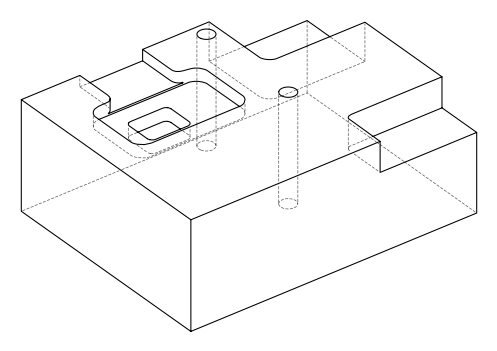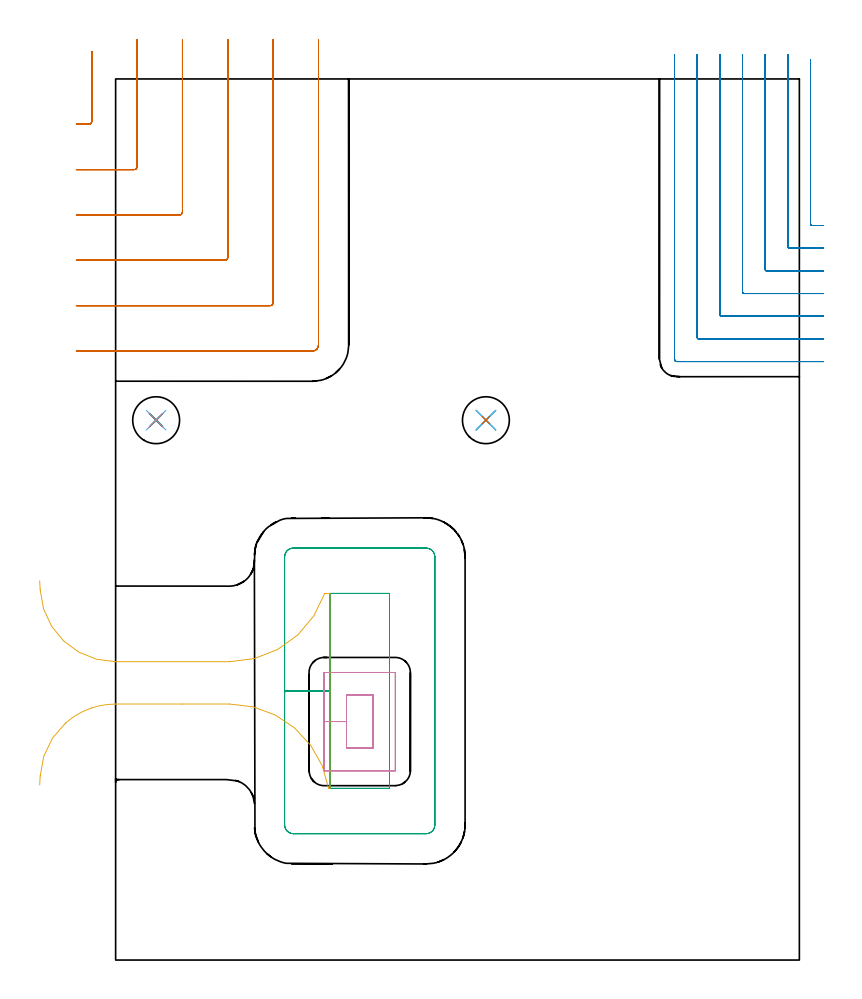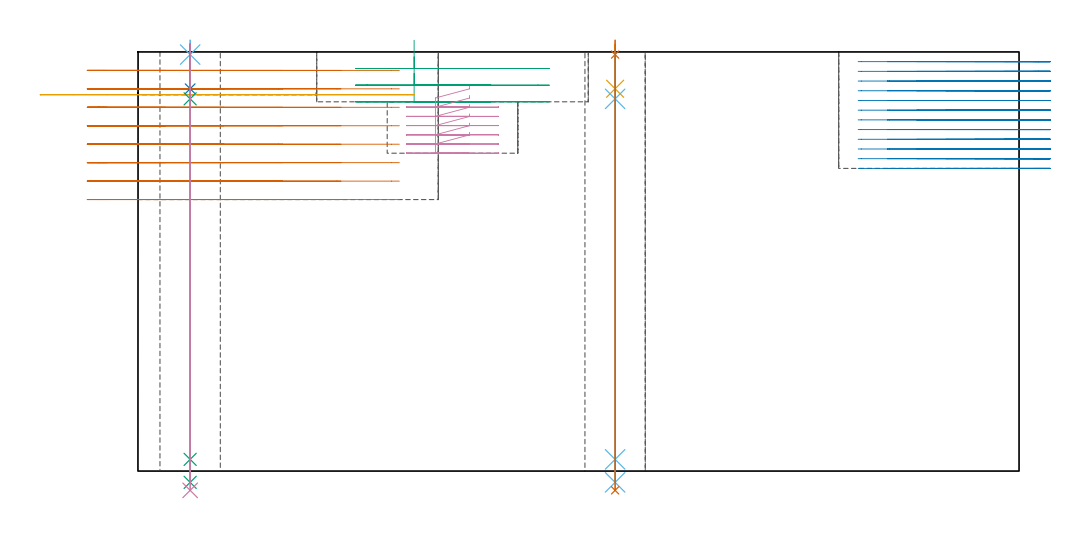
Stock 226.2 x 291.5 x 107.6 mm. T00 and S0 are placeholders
(PLAN: 13 operations, 11 tool changes, 39.9 min)
(1 MILL_CORNER_NOTCH_RECTANGULAR | CORNER_NOTCH_RECTANGULAR | UGT0201_094 | Follow Part, ap 5, ae 75% | 11.53 min | 291046 mm3)
(2 MILL_CORNER_NOTCH_RECTANGULAR_1 | CORNER_NOTCH_RECTANGULAR_1 | NXT0201_013 | Follow Part, ap 2.5, ae 75% | 19.84 min | 136169 mm3)
(3 MILL_RECTANGULAR_POCKET | POCKET_RECTANGULAR_STRAIGHT | UGT0201_094 | Follow Part, ap 5, ae 75% | 3.15 min | 100338 mm3)
(4 MILL_RECTANGULAR_POCKET_1 | POCKET_RECTANGULAR_STRAIGHT_1 | UGT0201_127 | Follow Part, ap 2.475, ae 75% | 2.59 min | 18452 mm3)
(5 MILL_RECTANGULAR_SLOT | SLOT_RECTANGULAR | UGT0201_020 | Follow Part, ap 12.5, ae 75% | 0.68 min | 32658 mm3)
(6 SPOT_DRILL | STEP1HOLE | NXT0321_9005460120000 | 0.03 min | 4 mm3)
(7 SPOT_DRILL_1 | STEP1HOLE_1 | NXT0321_9005460120000 | 0.03 min | 11 mm3)
(8 DRILL_BLIND_HOLE_INTO_CENTER | STEP1HOLE | UGT0301_185 | 0.05 min | 238 mm3)
(9 GUN_DRILL_THROUGH_HOLE | STEP1HOLE | UGT0307_002 | 0.52 min | 2810 mm3)
(10 SPADE_DRILL_TO_ENLARGE_THROUGH_HOLE | STEP1HOLE | UGT0306_006 | 0.46 min | 17225 mm3)
(11 DRILL_BLIND_HOLE_INTO_CENTER_1 | STEP1HOLE_1 | UGT0301_185 | 0.05 min | 254 mm3)
(12 GUN_DRILL_THROUGH_HOLE_1 | STEP1HOLE_1 | UGT0307_002 | 0.52 min | 2789 mm3)
(13 SPADE_DRILL_TO_ENLARGE_THROUGH_HOLE_1 | STEP1HOLE_1 | UGT0306_006 | 0.46 min | 17233 mm3)
(TOOL UGT0201_094 | End mill 20 mm | D20 FL38 Z4)
(TOOL NXT0201_013 | ENDMILL 10mm | D10 FL30 Z4)
(TOOL UGT0201_127 | Carbide End Mill 9.9 | D9.9 FL15 Z4)
(TOOL UGT0201_020 | End mill 50 mm | D50 FL50 Z4)
(TOOL NXT0321_9005460120000 | NC Spot Drill, 142deg, 12mm, Carbide, Uncoated | D12 PA142 FL30 Z2)
(TOOL UGT0301_185 | Twist Drill 6.3 mm | D6.3 PA118 FL61 Z2)
(TOOL UGT0307_002 | Gun Drill 6 mm | D6 PA130 FL24 Z1)
(TOOL UGT0306_006 | Spade Drill 15.5mm | D15.5 PA132 FL10 Z2)
(OP 1 MILL_CORNER_NOTCH_RECTANGULAR)
G17 G21 G94 G90
T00 M6
G54
G17 G0 G90 X-13. Y276.5 S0 M3
G43 Z117.6 H0
Z102.862
G94 G1 X-10. F250.
X-8.894 F500.
G3 X-7.9 Y277.494 R1.
G1 Y297.631
Y300.631 F250.
G0 Z117.6
X-13. Y261.5
Z102.862
G1 X-10.
X6.105 F500.
G3 X7.1 Y262.495 R1.
G1 Y301.5
Y304.5 F250.
G0 Z117.6
X-13. Y246.5
Z102.862
G1 X-10.
X21.105 F500.
G3 X22.1 Y247.495 R1.
G1 Y301.5
Y304.5 F250.
G0 Z117.6
X-13. Y231.5
Z102.862
G1 X-10.
X36.104 F500.
G3 X37.1 Y232.495 R1.
G1 Y301.5
Y304.5 F250.
G0 Z117.6
X-13. Y216.5
Z102.862
G1 X-10.
X51.104 F500.
G3 X52.1 Y217.496 R1.
G1 Y301.5
Y304.5 F250.
G0 Z117.6
X-13. Y201.5
Z102.862
G1 X-10.
X65.1 F500.
G3 X67.1 Y203.5 R2.
G1 Y301.5
Y304.5 F250.
G0 Z117.6
X-13. Y276.5
Z98.125
G1 X-10.
X-8.894 F500.
G3 X-7.9 Y277.494 R1.
G1 Y297.631
Y300.631 F250.
G0 Z117.6
X-13. Y261.5
Z98.125
G1 X-10.
X6.105 F500.
G3 X7.1 Y262.495 R1.
G1 Y301.5
Y304.5 F250.
G0 Z117.6
X-13. Y246.5
Z98.125
G1 X-10.
X21.105 F500.
G3 X22.1 Y247.495 R1.
G1 Y301.5
Y304.5 F250.
G0 Z117.6
X-13. Y231.5
Z98.125
G1 X-10.
X36.104 F500.
G3 X37.1 Y232.495 R1.
G1 Y301.5
Y304.5 F250.
G0 Z117.6
X-13. Y216.5
Z98.125
G1 X-10.
X51.104 F500.
G3 X52.1 Y217.496 R1.
G1 Y301.5
Y304.5 F250.
G0 Z117.6
X-13. Y201.5
Z98.125
G1 X-10.
X65.1 F500.
G3 X67.1 Y203.5 R2.
G1 Y301.5
Y304.5 F250.
G0 Z117.6
X-13. Y276.5
Z93.387
G1 X-10.
X-8.894 F500.
G3 X-7.9 Y277.494 R1.
G1 Y297.631
Y300.631 F250.
G0 Z117.6
X-13. Y261.5
Z93.387
G1 X-10.
X6.105 F500.
G3 X7.1 Y262.495 R1.
G1 Y301.5
Y304.5 F250.
G0 Z117.6
X-13. Y246.5
Z93.387
G1 X-10.
X21.105 F500.
G3 X22.1 Y247.495 R1.
G1 Y301.5
Y304.5 F250.
G0 Z117.6
X-13. Y231.5
Z93.387
G1 X-10.
X36.104 F500.
G3 X37.1 Y232.495 R1.
G1 Y301.5
Y304.5 F250.
G0 Z117.6
X-13. Y216.5
Z93.387
G1 X-10.
X51.104 F500.
G3 X52.1 Y217.496 R1.
G1 Y301.5
Y304.5 F250.
G0 Z117.6
X-13. Y201.5
Z93.387
G1 X-10.
X65.1 F500.
G3 X67.1 Y203.5 R2.
G1 Y301.5
Y304.5 F250.
G0 Z117.6
X-13. Y276.5
Z88.65
G1 X-10.
X-8.894 F500.
G3 X-7.9 Y277.494 R1.
G1 Y297.631
Y300.631 F250.
G0 Z117.6
X-13. Y261.5
Z88.65
G1 X-10.
X6.105 F500.
G3 X7.1 Y262.495 R1.
G1 Y301.5
Y304.5 F250.
G0 Z117.6
X-13. Y246.5
Z88.65
G1 X-10.
X21.105 F500.
G3 X22.1 Y247.495 R1.
G1 Y301.5
Y304.5 F250.
G0 Z117.6
X-13. Y231.5
Z88.65
G1 X-10.
X36.104 F500.
G3 X37.1 Y232.495 R1.
G1 Y301.5
Y304.5 F250.
G0 Z117.6
X-13. Y216.5
Z88.65
G1 X-10.
X51.104 F500.
G3 X52.1 Y217.496 R1.
G1 Y301.5
Y304.5 F250.
G0 Z117.6
X-13. Y201.5
Z88.65
G1 X-10.
X65.1 F500.
G3 X67.1 Y203.5 R2.
G1 Y301.5
Y304.5 F250.
G0 Z117.6
X-13. Y276.5
Z83.912
G1 X-10.
X-8.894 F500.
G3 X-7.9 Y277.494 R1.
G1 Y297.631
Y300.631 F250.
G0 Z117.6
X-13. Y261.5
Z83.912
G1 X-10.
X6.105 F500.
G3 X7.1 Y262.495 R1.
G1 Y301.5
Y304.5 F250.
G0 Z117.6
X-13. Y246.5
Z83.912
G1 X-10.
X21.105 F500.
G3 X22.1 Y247.495 R1.
G1 Y301.5
Y304.5 F250.
G0 Z117.6
X-13. Y231.5
Z83.912
G1 X-10.
X36.104 F500.
G3 X37.1 Y232.495 R1.
G1 Y301.5
Y304.5 F250.
G0 Z117.6
X-13. Y216.5
Z83.912
G1 X-10.
X51.104 F500.
G3 X52.1 Y217.496 R1.
G1 Y301.5
Y304.5 F250.
G0 Z117.6
X-13. Y201.5
Z83.912
G1 X-10.
X65.1 F500.
G3 X67.1 Y203.5 R2.
G1 Y301.5
Y304.5 F250.
G0 Z117.6
X-13. Y276.5
Z79.175
G1 X-10.
X-8.894 F500.
G3 X-7.9 Y277.494 R1.
G1 Y297.631
Y300.631 F250.
G0 Z117.6
X-13. Y261.5
Z79.175
G1 X-10.
X6.105 F500.
G3 X7.1 Y262.495 R1.
G1 Y301.5
Y304.5 F250.
G0 Z117.6
X-13. Y246.5
Z79.175
G1 X-10.
X21.105 F500.
G3 X22.1 Y247.495 R1.
G1 Y301.5
Y304.5 F250.
G0 Z117.6
X-13. Y231.5
Z79.175
G1 X-10.
X36.104 F500.
G3 X37.1 Y232.495 R1.
G1 Y301.5
Y304.5 F250.
G0 Z117.6
X-13. Y216.5
Z79.175
G1 X-10.
X51.104 F500.
G3 X52.1 Y217.496 R1.
G1 Y301.5
Y304.5 F250.
G0 Z117.6
X-13. Y201.5
Z79.175
G1 X-10.
X65.1 F500.
G3 X67.1 Y203.5 R2.
G1 Y301.5
Y304.5 F250.
G0 Z117.6
X-13. Y276.5
Z74.437
G1 X-10.
X-8.894 F500.
G3 X-7.9 Y277.494 R1.
G1 Y297.631
Y300.631 F250.
G0 Z117.6
X-13. Y261.5
Z74.437
G1 X-10.
X6.105 F500.
G3 X7.1 Y262.495 R1.
G1 Y301.5
Y304.5 F250.
G0 Z117.6
X-13. Y246.5
Z74.437
G1 X-10.
X21.105 F500.
G3 X22.1 Y247.495 R1.
G1 Y301.5
Y304.5 F250.
G0 Z117.6
X-13. Y231.5
Z74.437
G1 X-10.
X36.104 F500.
G3 X37.1 Y232.495 R1.
G1 Y301.5
Y304.5 F250.
G0 Z117.6
X-13. Y216.5
Z74.437
G1 X-10.
X51.104 F500.
G3 X52.1 Y217.496 R1.
G1 Y301.5
Y304.5 F250.
G0 Z117.6
X-13. Y201.5
Z74.437
G1 X-10.
X65.1 F500.
G3 X67.1 Y203.5 R2.
G1 Y301.5
Y304.5 F250.
G0 Z117.6
X-13. Y276.5
Z69.7
G1 X-10.
X-8.894 F500.
G3 X-7.9 Y277.494 R1.
G1 Y297.631
Y300.631 F250.
G0 Z117.6
X-13. Y261.5
Z69.7
G1 X-10.
X6.105 F500.
G3 X7.1 Y262.495 R1.
G1 Y301.5
Y304.5 F250.
G0 Z117.6
X-13. Y246.5
Z69.7
G1 X-10.
X21.105 F500.
G3 X22.1 Y247.495 R1.
G1 Y301.5
Y304.5 F250.
G0 Z117.6
X-13. Y231.5
Z69.7
G1 X-10.
X36.104 F500.
G3 X37.1 Y232.495 R1.
G1 Y301.5
Y304.5 F250.
G0 Z117.6
X-13. Y216.5
Z69.7
G1 X-10.
X51.104 F500.
G3 X52.1 Y217.496 R1.
G1 Y301.5
Y304.5 F250.
G0 Z117.6
X-13. Y201.5
Z69.7
G1 X-10.
X65.1 F500.
G3 X67.1 Y203.5 R2.
G1 Y301.5
Y304.5 F250.
G0 Z117.6
M5
M2
(OP 2 MILL_CORNER_NOTCH_RECTANGULAR_1)
G17 G21 G94 G90
T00 M6
G54
G17 G0 G90 X229.9 Y297.863 S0 M3
G43 Z117.6 H0
Z105.108
G94 G1 Y294.863 F250.
Y243.496 F500.
G3 X230.396 Y243. R0.5
G1 X231.2
X234.2 F250.
G0 Z117.6
X222.4 Y299.5
Z105.108
G1 Y296.5
Y235.996 F500.
G3 X222.896 Y235.5 R0.5
G1 X231.2
X234.2 F250.
G0 Z117.6
X214.9 Y299.5
Z105.108
G1 Y296.5
Y228.496 F500.
G3 X215.396 Y228. R0.5
G1 X231.2
X234.2 F250.
G0 Z117.6
X207.4 Y299.5
Z105.108
G1 Y296.5
Y220.997 F500.
G3 X207.897 Y220.5 R0.5
G1 X231.2
X234.2 F250.
G0 Z117.6
X199.9 Y299.5
Z105.108
G1 Y296.5
Y213.497 F500.
G3 X200.397 Y213. R0.5
G1 X231.2
X234.2 F250.
G0 Z117.6
X192.4 Y299.5
Z105.108
G1 Y296.5
Y205.997 F500.
G3 X192.897 Y205.5 R0.5
G1 X231.2
X234.2 F250.
G0 Z117.6
X184.9 Y299.5
Z105.108
G1 Y296.5
Y198.8 F500.
G3 X185.7 Y198. R0.8
G1 X231.2
X234.2 F250.
G0 Z117.6
X229.9 Y297.863
Z102.617
G1 Y294.863
Y243.496 F500.
G3 X230.396 Y243. R0.5
G1 X231.2
X234.2 F250.
G0 Z117.6
X222.4 Y299.5
Z102.617
G1 Y296.5
Y235.996 F500.
G3 X222.896 Y235.5 R0.5
G1 X231.2
X234.2 F250.
G0 Z117.6
X214.9 Y299.5
Z102.617
G1 Y296.5
Y228.496 F500.
G3 X215.396 Y228. R0.5
G1 X231.2
X234.2 F250.
G0 Z117.6
X207.4 Y299.5
Z102.617
G1 Y296.5
Y220.997 F500.
G3 X207.897 Y220.5 R0.5
G1 X231.2
X234.2 F250.
G0 Z117.6
X199.9 Y299.5
Z102.617
G1 Y296.5
Y213.497 F500.
G3 X200.397 Y213. R0.5
G1 X231.2
X234.2 F250.
G0 Z117.6
X192.4 Y299.5
Z102.617
G1 Y296.5
Y205.997 F500.
G3 X192.897 Y205.5 R0.5
G1 X231.2
X234.2 F250.
G0 Z117.6
X184.9 Y299.5
Z102.617
G1 Y296.5
Y198.8 F500.
G3 X185.7 Y198. R0.8
G1 X231.2
X234.2 F250.
G0 Z117.6
X229.9 Y297.863
Z100.125
G1 Y294.863
Y243.496 F500.
G3 X230.396 Y243. R0.5
G1 X231.2
X234.2 F250.
G0 Z117.6
X222.4 Y299.5
Z100.125
G1 Y296.5
Y235.996 F500.
G3 X222.896 Y235.5 R0.5
G1 X231.2
X234.2 F250.
G0 Z117.6
X214.9 Y299.5
Z100.125
G1 Y296.5
Y228.496 F500.
G3 X215.396 Y228. R0.5
G1 X231.2
X234.2 F250.
G0 Z117.6
X207.4 Y299.5
Z100.125
G1 Y296.5
Y220.997 F500.
G3 X207.897 Y220.5 R0.5
G1 X231.2
X234.2 F250.
G0 Z117.6
X199.9 Y299.5
Z100.125
G1 Y296.5
Y213.497 F500.
G3 X200.397 Y213. R0.5
G1 X231.2
X234.2 F250.
G0 Z117.6
X192.4 Y299.5
Z100.125
G1 Y296.5
Y205.997 F500.
G3 X192.897 Y205.5 R0.5
G1 X231.2
X234.2 F250.
G0 Z117.6
X184.9 Y299.5
Z100.125
G1 Y296.5
Y198.8 F500.
G3 X185.7 Y198. R0.8
G1 X231.2
X234.2 F250.
G0 Z117.6
X229.9 Y297.863
Z97.633
G1 Y294.863
Y243.496 F500.
G3 X230.396 Y243. R0.5
G1 X231.2
X234.2 F250.
G0 Z117.6
X222.4 Y299.5
Z97.633
G1 Y296.5
Y235.996 F500.
G3 X222.896 Y235.5 R0.5
G1 X231.2
X234.2 F250.
G0 Z117.6
X214.9 Y299.5
Z97.633
G1 Y296.5
Y228.496 F500.
G3 X215.396 Y228. R0.5
G1 X231.2
X234.2 F250.
G0 Z117.6
X207.4 Y299.5
Z97.633
G1 Y296.5
Y220.997 F500.
G3 X207.897 Y220.5 R0.5
G1 X231.2
X234.2 F250.
G0 Z117.6
X199.9 Y299.5
Z97.633
G1 Y296.5
Y213.497 F500.
G3 X200.397 Y213. R0.5
G1 X231.2
X234.2 F250.
G0 Z117.6
X192.4 Y299.5
Z97.633
G1 Y296.5
Y205.997 F500.
G3 X192.897 Y205.5 R0.5
G1 X231.2
X234.2 F250.
G0 Z117.6
X184.9 Y299.5
Z97.633
G1 Y296.5
Y198.8 F500.
G3 X185.7 Y198. R0.8
G1 X231.2
X234.2 F250.
G0 Z117.6
X229.9 Y297.863
Z95.142
G1 Y294.863
Y243.496 F500.
G3 X230.396 Y243. R0.5
G1 X231.2
X234.2 F250.
G0 Z117.6
X222.4 Y299.5
Z95.142
G1 Y296.5
Y235.996 F500.
G3 X222.896 Y235.5 R0.5
G1 X231.2
X234.2 F250.
G0 Z117.6
X214.9 Y299.5
Z95.142
G1 Y296.5
Y228.496 F500.
G3 X215.396 Y228. R0.5
G1 X231.2
X234.2 F250.
G0 Z117.6
X207.4 Y299.5
Z95.142
G1 Y296.5
Y220.997 F500.
G3 X207.897 Y220.5 R0.5
G1 X231.2
X234.2 F250.
G0 Z117.6
X199.9 Y299.5
Z95.142
G1 Y296.5
Y213.497 F500.
G3 X200.397 Y213. R0.5
G1 X231.2
X234.2 F250.
G0 Z117.6
X192.4 Y299.5
Z95.142
G1 Y296.5
Y205.997 F500.
G3 X192.897 Y205.5 R0.5
G1 X231.2
X234.2 F250.
G0 Z117.6
X184.9 Y299.5
Z95.142
G1 Y296.5
Y198.8 F500.
G3 X185.7 Y198. R0.8
G1 X231.2
X234.2 F250.
G0 Z117.6
X229.9 Y297.863
Z92.65
G1 Y294.863
Y243.496 F500.
G3 X230.396 Y243. R0.5
G1 X231.2
X234.2 F250.
G0 Z117.6
X222.4 Y299.5
Z92.65
G1 Y296.5
Y235.996 F500.
G3 X222.896 Y235.5 R0.5
G1 X231.2
X234.2 F250.
G0 Z117.6
X214.9 Y299.5
Z92.65
G1 Y296.5
Y228.496 F500.
G3 X215.396 Y228. R0.5
G1 X231.2
X234.2 F250.
G0 Z117.6
X207.4 Y299.5
Z92.65
G1 Y296.5
Y220.997 F500.
G3 X207.897 Y220.5 R0.5
G1 X231.2
X234.2 F250.
G0 Z117.6
X199.9 Y299.5
Z92.65
G1 Y296.5
Y213.497 F500.
G3 X200.397 Y213. R0.5
G1 X231.2
X234.2 F250.
G0 Z117.6
X192.4 Y299.5
Z92.65
G1 Y296.5
Y205.997 F500.
G3 X192.897 Y205.5 R0.5
G1 X231.2
X234.2 F250.
G0 Z117.6
X184.9 Y299.5
Z92.65
G1 Y296.5
Y198.8 F500.
G3 X185.7 Y198. R0.8
G1 X231.2
X234.2 F250.
G0 Z117.6
X229.9 Y297.863
Z90.158
G1 Y294.863
Y243.496 F500.
G3 X230.396 Y243. R0.5
G1 X231.2
X234.2 F250.
G0 Z117.6
X222.4 Y299.5
Z90.158
G1 Y296.5
Y235.996 F500.
G3 X222.896 Y235.5 R0.5
G1 X231.2
X234.2 F250.
G0 Z117.6
X214.9 Y299.5
Z90.158
G1 Y296.5
Y228.496 F500.
G3 X215.396 Y228. R0.5
G1 X231.2
X234.2 F250.
G0 Z117.6
X207.4 Y299.5
Z90.158
G1 Y296.5
Y220.997 F500.
G3 X207.897 Y220.5 R0.5
G1 X231.2
X234.2 F250.
G0 Z117.6
X199.9 Y299.5
Z90.158
G1 Y296.5
Y213.497 F500.
G3 X200.397 Y213. R0.5
G1 X231.2
X234.2 F250.
G0 Z117.6
X192.4 Y299.5
Z90.158
G1 Y296.5
Y205.997 F500.
G3 X192.897 Y205.5 R0.5
G1 X231.2
X234.2 F250.
G0 Z117.6
X184.9 Y299.5
Z90.158
G1 Y296.5
Y198.8 F500.
G3 X185.7 Y198. R0.8
G1 X231.2
X234.2 F250.
G0 Z117.6
X229.9 Y297.863
Z87.667
G1 Y294.863
Y243.496 F500.
G3 X230.396 Y243. R0.5
G1 X231.2
X234.2 F250.
G0 Z117.6
X222.4 Y299.5
Z87.667
G1 Y296.5
Y235.996 F500.
G3 X222.896 Y235.5 R0.5
G1 X231.2
X234.2 F250.
G0 Z117.6
X214.9 Y299.5
Z87.667
G1 Y296.5
Y228.496 F500.
G3 X215.396 Y228. R0.5
G1 X231.2
X234.2 F250.
G0 Z117.6
X207.4 Y299.5
Z87.667
G1 Y296.5
Y220.997 F500.
G3 X207.897 Y220.5 R0.5
G1 X231.2
X234.2 F250.
G0 Z117.6
X199.9 Y299.5
Z87.667
G1 Y296.5
Y213.497 F500.
G3 X200.397 Y213. R0.5
G1 X231.2
X234.2 F250.
G0 Z117.6
X192.4 Y299.5
Z87.667
G1 Y296.5
Y205.997 F500.
G3 X192.897 Y205.5 R0.5
G1 X231.2
X234.2 F250.
G0 Z117.6
X184.9 Y299.5
Z87.667
G1 Y296.5
Y198.8 F500.
G3 X185.7 Y198. R0.8
G1 X231.2
X234.2 F250.
G0 Z117.6
X229.9 Y297.863
Z85.175
G1 Y294.863
Y243.496 F500.
G3 X230.396 Y243. R0.5
G1 X231.2
X234.2 F250.
G0 Z117.6
X222.4 Y299.5
Z85.175
G1 Y296.5
Y235.996 F500.
G3 X222.896 Y235.5 R0.5
G1 X231.2
X234.2 F250.
G0 Z117.6
X214.9 Y299.5
Z85.175
G1 Y296.5
Y228.496 F500.
G3 X215.396 Y228. R0.5
G1 X231.2
X234.2 F250.
G0 Z117.6
X207.4 Y299.5
Z85.175
G1 Y296.5
Y220.997 F500.
G3 X207.897 Y220.5 R0.5
G1 X231.2
X234.2 F250.
G0 Z117.6
X199.9 Y299.5
Z85.175
G1 Y296.5
Y213.497 F500.
G3 X200.397 Y213. R0.5
G1 X231.2
X234.2 F250.
G0 Z117.6
X192.4 Y299.5
Z85.175
G1 Y296.5
Y205.997 F500.
G3 X192.897 Y205.5 R0.5
G1 X231.2
X234.2 F250.
G0 Z117.6
X184.9 Y299.5
Z85.175
G1 Y296.5
Y198.8 F500.
G3 X185.7 Y198. R0.8
G1 X231.2
X234.2 F250.
G0 Z117.6
X229.9 Y297.863
Z82.683
G1 Y294.863
Y243.496 F500.
G3 X230.396 Y243. R0.5
G1 X231.2
X234.2 F250.
G0 Z117.6
X222.4 Y299.5
Z82.683
G1 Y296.5
Y235.996 F500.
G3 X222.896 Y235.5 R0.5
G1 X231.2
X234.2 F250.
G0 Z117.6
X214.9 Y299.5
Z82.683
G1 Y296.5
Y228.496 F500.
G3 X215.396 Y228. R0.5
G1 X231.2
X234.2 F250.
G0 Z117.6
X207.4 Y299.5
Z82.683
G1 Y296.5
Y220.997 F500.
G3 X207.897 Y220.5 R0.5
G1 X231.2
X234.2 F250.
G0 Z117.6
X199.9 Y299.5
Z82.683
G1 Y296.5
Y213.497 F500.
G3 X200.397 Y213. R0.5
G1 X231.2
X234.2 F250.
G0 Z117.6
X192.4 Y299.5
Z82.683
G1 Y296.5
Y205.997 F500.
G3 X192.897 Y205.5 R0.5
G1 X231.2
X234.2 F250.
G0 Z117.6
X184.9 Y299.5
Z82.683
G1 Y296.5
Y198.8 F500.
G3 X185.7 Y198. R0.8
G1 X231.2
X234.2 F250.
G0 Z117.6
X229.9 Y297.863
Z80.192
G1 Y294.863
Y243.496 F500.
G3 X230.396 Y243. R0.5
G1 X231.2
X234.2 F250.
G0 Z117.6
X222.4 Y299.5
Z80.192
G1 Y296.5
Y235.996 F500.
G3 X222.896 Y235.5 R0.5
G1 X231.2
X234.2 F250.
G0 Z117.6
X214.9 Y299.5
Z80.192
G1 Y296.5
Y228.496 F500.
G3 X215.396 Y228. R0.5
G1 X231.2
X234.2 F250.
G0 Z117.6
X207.4 Y299.5
Z80.192
G1 Y296.5
Y220.997 F500.
G3 X207.897 Y220.5 R0.5
G1 X231.2
X234.2 F250.
G0 Z117.6
X199.9 Y299.5
Z80.192
G1 Y296.5
Y213.497 F500.
G3 X200.397 Y213. R0.5
G1 X231.2
X234.2 F250.
G0 Z117.6
X192.4 Y299.5
Z80.192
G1 Y296.5
Y205.997 F500.
G3 X192.897 Y205.5 R0.5
G1 X231.2
X234.2 F250.
G0 Z117.6
X184.9 Y299.5
Z80.192
G1 Y296.5
Y198.8 F500.
G3 X185.7 Y198. R0.8
G1 X231.2
X234.2 F250.
G0 Z117.6
X229.9 Y297.863
Z77.7
G1 Y294.863
Y243.496 F500.
G3 X230.396 Y243. R0.5
G1 X231.2
X234.2 F250.
G0 Z117.6
X222.4 Y299.5
Z77.7
G1 Y296.5
Y235.996 F500.
G3 X222.896 Y235.5 R0.5
G1 X231.2
X234.2 F250.
G0 Z117.6
X214.9 Y299.5
Z77.7
G1 Y296.5
Y228.496 F500.
G3 X215.396 Y228. R0.5
G1 X231.2
X234.2 F250.
G0 Z117.6
X207.4 Y299.5
Z77.7
G1 Y296.5
Y220.997 F500.
G3 X207.897 Y220.5 R0.5
G1 X231.2
X234.2 F250.
G0 Z117.6
X199.9 Y299.5
Z77.7
G1 Y296.5
Y213.497 F500.
G3 X200.397 Y213. R0.5
G1 X231.2
X234.2 F250.
G0 Z117.6
X192.4 Y299.5
Z77.7
G1 Y296.5
Y205.997 F500.
G3 X192.897 Y205.5 R0.5
G1 X231.2
X234.2 F250.
G0 Z117.6
X184.9 Y299.5
Z77.7
G1 Y296.5
Y198.8 F500.
G3 X185.7 Y198. R0.8
G1 X231.2
X234.2 F250.
G0 Z117.6
M5
M2
(OP 3 MILL_RECTANGULAR_POCKET)
G17 G21 G94 G90
T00 M6
G54
G17 G0 G90 X70.9 Y116.169 S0 M3
G43 Z117.6 H0
Z110.6
G94 G1 Y89.05 Z103.333 F250.
Y56.8 F500.
X90.6
Y121.3
X70.9
Y89.05
X55.9
Y44.7
G3 X58.8 Y41.8 R2.9
G1 X102.7
G3 X105.6 Y44.7 R2.9
G1 Y133.4
G3 X102.7 Y136.3 R2.9
G1 X58.8
G3 X55.9 Y133.4 R2.9
G1 Y89.05
Y88.05
G0 X70.9 Y116.169 Z106.333
G1 Y89.05 Z99.067 F250.
Y56.8 F500.
X90.6
Y121.3
X70.9
Y89.05
X55.9
Y44.7
G3 X58.8 Y41.8 R2.9
G1 X102.7
G3 X105.6 Y44.7 R2.9
G1 Y133.4
G3 X102.7 Y136.3 R2.9
G1 X58.8
G3 X55.9 Y133.4 R2.9
G1 Y89.05
Y88.05
G0 X70.9 Y116.169 Z102.067
G1 Y89.05 Z94.8 F250.
Y56.8 F500.
X90.6
Y121.3
X70.9
Y89.05
X55.9
Y44.7
G3 X58.8 Y41.8 R2.9
G1 X102.7
G3 X105.6 Y44.7 R2.9
G1 Y133.4
G3 X102.7 Y136.3 R2.9
G1 X58.8
G3 X55.9 Y133.4 R2.9
G1 Y89.05
Y88.05
G0 Z117.6
M5
M2
(OP 4 MILL_RECTANGULAR_POCKET_1)
G17 G21 G94 G90
T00 M6
G54
G17 G0 G90 X85.125 Y85.283 S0 M3
G43 Z117.6 H0
Z98.782
G94 G1 Y87.725 Z98.127 F250.
X76.375 Z95.783
Y78.9 Z93.418
Y70.075 F500.
X85.125
Y87.725
X76.375
Y78.9
X68.95
Y62.7
X68.948 Y62.67
X68.97 Y62.648
X69. Y62.65
X92.5
X92.53 Y62.648
X92.552 Y62.67
X92.55 Y62.7
Y95.1
X92.552 Y95.13
X92.53 Y95.152
X92.5 Y95.15
X69.
X68.97 Y95.152
X68.948 Y95.13
X68.95 Y95.1
Y78.9
Y77.9
G0 X85.125 Y85.283 Z96.418
G1 Y87.725 Z95.764 F250.
X76.375 Z93.419
Y78.9 Z91.055
Y70.075 F500.
X85.125
Y87.725
X76.375
Y78.9
X68.95
Y62.7
X68.948 Y62.67
X68.97 Y62.648
X69. Y62.65
X92.5
X92.53 Y62.648
X92.552 Y62.67
X92.55 Y62.7
Y95.1
X92.552 Y95.13
X92.53 Y95.152
X92.5 Y95.15
X69.
X68.97 Y95.152
X68.948 Y95.13
X68.95 Y95.1
Y78.9
Y77.9
G0 X85.125 Y85.283 Z94.055
G1 Y87.725 Z93.4 F250.
X76.375 Z91.056
Y78.9 Z88.691
Y70.075 F500.
X85.125
Y87.725
X76.375
Y78.9
X68.95
Y62.7
X68.948 Y62.67
X68.97 Y62.648
X69. Y62.65
X92.5
X92.53 Y62.648
X92.552 Y62.67
X92.55 Y62.7
Y95.1
X92.552 Y95.13
X92.53 Y95.152
X92.5 Y95.15
X69.
X68.97 Y95.152
X68.948 Y95.13
X68.95 Y95.1
Y78.9
Y77.9
G0 X85.125 Y85.283 Z91.691
G1 Y87.725 Z91.036 F250.
X76.375 Z88.692
Y78.9 Z86.327
Y70.075 F500.
X85.125
Y87.725
X76.375
Y78.9
X68.95
Y62.7
X68.948 Y62.67
X68.97 Y62.648
X69. Y62.65
X92.5
X92.53 Y62.648
X92.552 Y62.67
X92.55 Y62.7
Y95.1
X92.552 Y95.13
X92.53 Y95.152
X92.5 Y95.15
X69.
X68.97 Y95.152
X68.948 Y95.13
X68.95 Y95.1
Y78.9
Y77.9
G0 X85.125 Y85.283 Z89.327
G1 Y87.725 Z88.673 F250.
X76.375 Z86.328
Y78.9 Z83.964
Y70.075 F500.
X85.125
Y87.725
X76.375
Y78.9
X68.95
Y62.7
X68.948 Y62.67
X68.97 Y62.648
X69. Y62.65
X92.5
X92.53 Y62.648
X92.552 Y62.67
X92.55 Y62.7
Y95.1
X92.552 Y95.13
X92.53 Y95.152
X92.5 Y95.15
X69.
X68.97 Y95.152
X68.948 Y95.13
X68.95 Y95.1
Y78.9
Y77.9
G0 X85.125 Y85.283 Z86.964
G1 Y87.725 Z86.309 F250.
X76.375 Z83.965
Y78.9 Z81.6
Y70.075 F500.
X85.125
Y87.725
X76.375
Y78.9
X68.95
Y62.7
X68.948 Y62.67
X68.97 Y62.648
X69. Y62.65
X92.5
X92.53 Y62.648
X92.552 Y62.67
X92.55 Y62.7
Y95.1
X92.552 Y95.13
X92.53 Y95.152
X92.5 Y95.15
X69.
X68.97 Y95.152
X68.948 Y95.13
X68.95 Y95.1
Y78.9
Y77.9
G0 Z117.6
M5
M2
(OP 5 MILL_RECTANGULAR_SLOT)
G17 G21 G94 G90
T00 M6
G54
G17 G0 G90 X-25.117 Y57.928 S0 M3
G43 Z117.6 H0
Z96.6
G94 G1 X-24.97 Y60.924 F250.
G2 X-16.518 Y78.465 R25. F500.
X-7.907 Y83.417 R25. F412.
X0. Y84.7 R25. F316.
G1 X21.955
X37.7 F500.
G2 X70.474 Y56.8 R33.2
G1 X70.9
Y121.3
X69.162
G2 X37.7 Y98.7 R33.2
G1 X0.
G2 X-24.97 Y122.476 R25.
G1 X-25.117 Y125.472 F250.
G0 Z117.6
M5
M2
(OP 6 SPOT_DRILL)
G17 G21 G94 G90
T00 M6
G54
G17 G0 G90 X13.4 Y178.6 S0 M3
G43 Z117.6 H0
G94 G81 G98 Z106.924 F250. R110.6
G80
M5
M2
(OP 7 SPOT_DRILL_1)
G17 G21 G94 G90
T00 M6
G54
G17 G0 G90 X122.5 Y178.6 S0 M3
G43 Z117.6 H0
G94 G81 G98 Z106.924 F250. R110.6
G80
M5
M2
(OP 8 DRILL_BLIND_HOLE_INTO_CENTER)
G17 G21 G94 G90
T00 M6
G54
G17 G0 G90 X13.4 Y178.6 S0 M3
G43 Z117.6 H0
G94 G81 G98 Z98.15 F250. R109.6
G80
M5
M2
(OP 9 GUN_DRILL_THROUGH_HOLE)
G17 G21 G94 G90
T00 M6
G54
G17 G0 G90 X13.4 Y178.6 M8
G43 Z117.6 H0
Z108.195
S716 M3
G94 G1 Z95.554 F125. M26
G4 X.084
Z3. F250.
G4 X.084
Z-2.899 F125.
G4 X.084
M5
M9
G0 Z108.195
Z117.6
M2
(OP 10 SPADE_DRILL_TO_ENLARGE_THROUGH_HOLE)
G17 G21 G94 G90
T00 M6
G54
G17 G0 G90 X13.4 Y178.6 S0 M3
G43 Z117.6 H0
G94 G73 G98 Z-4.951 F250. Q14.069 R109.6
G80
M5
M2
(OP 11 DRILL_BLIND_HOLE_INTO_CENTER_1)
G17 G21 G94 G90
T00 M6
G54
G17 G0 G90 X122.5 Y178.6 S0 M3
G43 Z117.6 H0
G94 G81 G98 Z98.15 F250. R109.6
G80
M5
M2
(OP 12 GUN_DRILL_THROUGH_HOLE_1)
G17 G21 G94 G90
T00 M6
G54
G17 G0 G90 X122.5 Y178.6 M8
G43 Z117.6 H0
Z108.195
S716 M3
G94 G1 Z95.554 F125. M26
G4 X.084
Z3. F250.
G4 X.084
Z-2.899 F125.
G4 X.084
M5
M9
G0 Z108.195
Z117.6
M2
(OP 13 SPADE_DRILL_TO_ENLARGE_THROUGH_HOLE_1)
G17 G21 G94 G90
T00 M6
G54
G17 G0 G90 X122.5 Y178.6 S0 M3
G43 Z117.6 H0
G94 G73 G98 Z-4.951 F250. Q14.069 R109.6
G80
M5
M2
